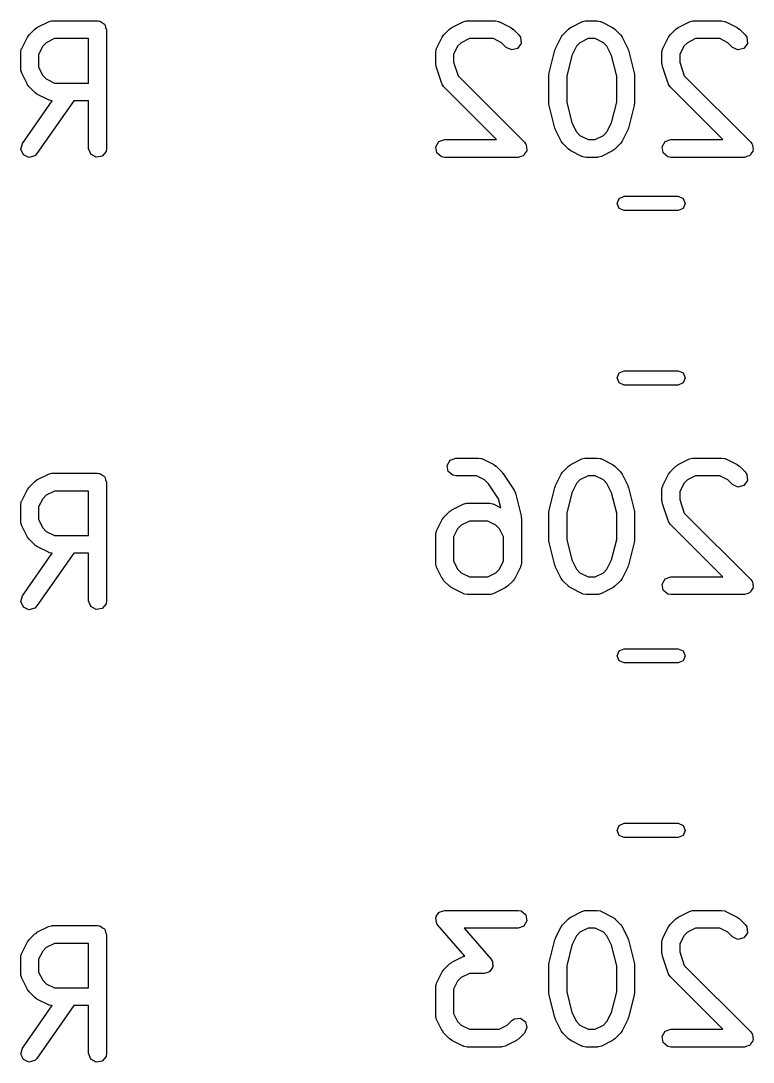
# Model space of a CAD drawing. Extents: x 88 to 206, y -135 to -60.
# Drawn here: x 176.91 to 183.08, y -90.53 to -81.76 of the extents above; entities that cross this region are included whole.
import ezdxf

# ---------------------------------------------------------------- set-up
doc = ezdxf.new("R2010")
doc.units = 0
doc.layers.add('BLACK', color=7, linetype='CONTINUOUS')

msp = doc.modelspace()

# ---------------------------------------------------------------- linework, layer by layer
at = {"layer": 'BLACK', "linetype": 'CONTINUOUS'}
for p, q in [((177.031, -81.8254), (177.049, -81.8125)), ((177.049, -81.8125), (177.05, -81.8113)), ((177.05, -81.8113), (177.146, -81.7637)), ((177.146, -81.7637), (177.171, -81.7563)), ((177.171, -81.7563), (177.175, -81.7573)), ((177.175, -81.7573), (177.179, -81.7558)), ((177.179, -81.7558), (177.56, -81.7558)), ((177.56, -81.7558), (177.57, -81.7575)), ((177.57, -81.7575), (177.573, -81.7569)), ((177.573, -81.7569), (177.576, -81.7586)), ((177.576, -81.7586), (177.586, -81.7603)), ((177.586, -81.7603), (177.601, -81.7728)), ((177.601, -81.7728), (177.618, -81.7826)), ((177.618, -81.7826), (177.62, -81.7889)), ((177.62, -81.7889), (177.625, -81.7933)), ((177.625, -81.7933), (177.628, -81.8125)), ((177.628, -81.8125), (177.635, -81.8308)), ((180.524, -81.8254), (180.542, -81.8125)), ((180.542, -81.8125), (180.543, -81.8113)), ((180.543, -81.8113), (180.638, -81.7637)), ((180.638, -81.7637), (180.663, -81.7563)), ((180.663, -81.7563), (180.668, -81.7573)), ((180.668, -81.7573), (180.672, -81.7558)), ((180.672, -81.7558), (180.91, -81.7558)), ((180.91, -81.7558), (180.936, -81.7603)), ((180.936, -81.7603), (180.939, -81.7632)), ((180.939, -81.7632), (180.944, -81.7637)), ((180.944, -81.7637), (181.039, -81.8113)), ((181.039, -81.8113), (181.057, -81.8247)), ((181.524, -81.8254), (181.542, -81.8125)), ((181.542, -81.8125), (181.543, -81.8113)), ((181.543, -81.8113), (181.638, -81.7637)), ((181.638, -81.7637), (181.663, -81.7563)), ((181.663, -81.7563), (181.668, -81.7573)), ((181.668, -81.7573), (181.672, -81.7558)), ((181.672, -81.7558), (181.767, -81.7558)), ((181.767, -81.7558), (181.793, -81.7603)), ((181.793, -81.7603), (181.796, -81.7632)), ((181.796, -81.7632), (181.801, -81.7637)), ((181.801, -81.7637), (181.896, -81.8113)), ((181.896, -81.8113), (181.914, -81.8247)), ((182.428, -81.8254), (182.447, -81.8125)), ((182.447, -81.8125), (182.448, -81.8113)), ((182.448, -81.8113), (182.543, -81.7637)), ((182.543, -81.7637), (182.568, -81.7563)), ((182.568, -81.7563), (182.573, -81.7573)), ((182.573, -81.7573), (182.577, -81.7558)), ((182.577, -81.7558), (182.815, -81.7558)), ((182.815, -81.7558), (182.84, -81.7603)), ((182.84, -81.7603), (182.844, -81.7632)), ((182.844, -81.7632), (182.848, -81.7637)), ((182.848, -81.7637), (182.944, -81.8113)), ((182.944, -81.8113), (182.962, -81.8247)), ((176.922, -81.9877), (176.969, -81.8925)), ((176.969, -81.8925), (176.983, -81.8745)), ((176.983, -81.873), (177.031, -81.8254)), ((176.983, -81.8745), (176.983, -81.873)), ((177.197, -81.9058), (177.128, -81.94)), ((177.485, -81.9058), (177.197, -81.9058)), ((177.485, -82.2796), (177.485, -81.9058)), ((177.635, -81.8308), (177.635, -82.8308)), ((180.414, -81.9877), (180.462, -81.8925)), ((180.462, -81.8925), (180.475, -81.8745)), ((180.475, -81.8745), (180.476, -81.873)), ((180.476, -81.873), (180.524, -81.8254)), ((180.69, -81.9058), (180.621, -81.94)), ((180.892, -81.9058), (180.69, -81.9058)), ((180.961, -81.94), (180.892, -81.9058)), ((181.057, -81.8247), (181.058, -81.8254)), ((181.058, -81.8254), (181.106, -81.873)), ((181.106, -81.873), (181.121, -81.8943)), ((181.121, -81.8943), (181.125, -81.9454)), ((181.414, -81.9877), (181.462, -81.8925)), ((181.462, -81.8925), (181.475, -81.8745)), ((181.475, -81.8745), (181.476, -81.873)), ((181.476, -81.873), (181.524, -81.8254)), ((181.69, -81.9058), (181.621, -81.94)), ((181.75, -81.9058), (181.69, -81.9058)), ((181.818, -81.94), (181.75, -81.9058)), ((181.914, -81.8247), (181.915, -81.8254)), ((181.915, -81.8254), (181.963, -81.873)), ((181.963, -81.873), (181.976, -81.8914)), ((181.976, -81.8914), (181.977, -81.8925)), ((181.977, -81.8925), (182.025, -81.9877)), ((182.319, -81.9877), (182.367, -81.8925)), ((182.367, -81.8925), (182.38, -81.8745)), ((182.38, -81.8745), (182.381, -81.873)), ((182.381, -81.873), (182.428, -81.8254)), ((182.594, -81.9058), (182.526, -81.94)), ((182.797, -81.9058), (182.594, -81.9058)), ((182.866, -81.94), (182.797, -81.9058)), ((182.962, -81.8247), (182.963, -81.8254)), ((182.963, -81.8254), (183.011, -81.873)), ((183.011, -81.873), (183.026, -81.8943)), ((183.026, -81.8943), (183.03, -81.9454)), ((176.914, -82.0213), (176.918, -81.9956)), ((176.918, -81.9956), (176.921, -81.9922)), ((176.921, -81.9922), (176.922, -81.9877)), ((177.098, -81.9704), (177.064, -82.039)), ((177.128, -81.94), (177.098, -81.9704)), ((180.407, -82.0213), (180.411, -81.9956)), ((180.411, -81.9956), (180.414, -81.9922)), ((180.414, -81.9922), (180.414, -81.9877)), ((180.591, -81.9704), (180.557, -82.039)), ((180.621, -81.94), (180.591, -81.9704)), ((181, -81.9791), (180.961, -81.94)), ((181.046, -82.0007), (181, -81.9791)), ((181.096, -81.9875), (181.046, -82.0007)), ((181.125, -81.9454), (181.096, -81.9875)), ((181.409, -82.0031), (181.414, -81.9912)), ((181.414, -81.9912), (181.414, -81.9877)), ((181.591, -81.9704), (181.552, -82.0474)), ((181.621, -81.94), (181.591, -81.9704)), ((181.848, -81.9704), (181.818, -81.94)), ((181.887, -82.0474), (181.848, -81.9704)), ((182.025, -81.9877), (182.028, -82.0001)), ((182.311, -82.0213), (182.316, -81.9956)), ((182.316, -81.9956), (182.319, -81.9922)), ((182.319, -81.9922), (182.319, -81.9877)), ((182.496, -81.9704), (182.461, -82.039)), ((182.526, -81.94), (182.496, -81.9704)), ((182.905, -81.9791), (182.866, -81.94)), ((182.951, -82.0007), (182.905, -81.9791)), ((183.001, -81.9875), (182.951, -82.0007)), ((183.03, -81.9454), (183.001, -81.9875)), ((176.914, -82.1641), (176.914, -82.0213)), ((177.064, -82.039), (177.064, -82.1464)), ((180.407, -82.1165), (180.407, -82.0213)), ((180.557, -82.039), (180.557, -82.1043)), ((181.361, -82.1935), (181.409, -82.0031)), ((181.552, -82.0474), (181.509, -82.221)), ((181.93, -82.221), (181.887, -82.0474)), ((182.028, -82.0001), (182.03, -82.0031)), ((182.03, -82.0031), (182.078, -82.1935)), ((182.311, -82.1165), (182.311, -82.0213)), ((182.461, -82.039), (182.461, -82.1043)), ((176.915, -82.1683), (176.914, -82.1641)), ((176.914, -82.1727), (176.915, -82.1683)), ((177.064, -82.1464), (177.098, -82.2149)), ((180.407, -82.118), (180.407, -82.1165)), ((180.41, -82.1402), (180.407, -82.118)), ((180.458, -82.2831), (180.41, -82.1402)), ((180.557, -82.1043), (180.595, -82.2188)), ((182.312, -82.118), (182.311, -82.1165)), ((182.315, -82.1402), (182.312, -82.118)), ((182.363, -82.2831), (182.315, -82.1402)), ((182.461, -82.1043), (182.499, -82.2188)), ((176.922, -82.1977), (176.914, -82.1727)), ((176.969, -82.2929), (176.922, -82.1977)), ((177.098, -82.2149), (177.128, -82.2453)), ((177.128, -82.2453), (177.197, -82.2796)), ((180.595, -82.2188), (181.154, -82.7777)), ((181.359, -82.2117), (181.361, -82.197)), ((181.359, -82.4498), (181.359, -82.2117)), ((181.361, -82.197), (181.361, -82.1935)), ((181.509, -82.221), (181.509, -82.4406)), ((181.93, -82.4406), (181.93, -82.221)), ((182.078, -82.1935), (182.079, -82.2085)), ((182.079, -82.2085), (182.08, -82.2117)), ((182.08, -82.2117), (182.08, -82.4498)), ((182.499, -82.2188), (183.058, -82.7777)), ((176.97, -82.294), (176.969, -82.2929)), ((176.983, -82.3124), (176.97, -82.294)), ((177.031, -82.36), (176.983, -82.3124)), ((177.197, -82.2796), (177.485, -82.2796)), ((180.461, -82.2866), (180.458, -82.2831)), ((180.461, -82.291), (180.461, -82.2866)), ((180.476, -82.3124), (180.461, -82.291)), ((180.919, -82.7558), (180.476, -82.3124)), ((182.366, -82.2866), (182.363, -82.2831)), ((182.366, -82.291), (182.366, -82.2866)), ((182.381, -82.3124), (182.366, -82.291)), ((182.824, -82.7558), (182.381, -82.3124)), ((176.927, -82.7878), (177.178, -82.4294)), ((177.032, -82.3607), (177.031, -82.36)), ((177.05, -82.3741), (177.032, -82.3607)), ((177.146, -82.4217), (177.05, -82.3741)), ((177.361, -82.4296), (177.05, -82.8738)), ((177.15, -82.4222), (177.146, -82.4217)), ((177.153, -82.4251), (177.15, -82.4222)), ((177.178, -82.4294), (177.153, -82.4251)), ((177.485, -82.4296), (177.361, -82.4296)), ((177.485, -82.8308), (177.485, -82.4296)), ((181.36, -82.4531), (181.359, -82.4498)), ((181.361, -82.468), (181.36, -82.4531)), ((181.409, -82.6585), (181.361, -82.468)), ((181.509, -82.4406), (181.552, -82.6141)), ((181.887, -82.6141), (181.93, -82.4406)), ((182.078, -82.468), (182.03, -82.6585)), ((182.08, -82.4498), (182.078, -82.4646)), ((182.078, -82.4646), (182.078, -82.468)), ((181.411, -82.6614), (181.409, -82.6585)), ((181.414, -82.6738), (181.411, -82.6614)), ((181.462, -82.7691), (181.414, -82.6738)), ((181.552, -82.6141), (181.591, -82.6911)), ((181.591, -82.6911), (181.621, -82.7215)), ((181.818, -82.7215), (181.848, -82.6911)), ((181.848, -82.6911), (181.887, -82.6141)), ((182.025, -82.6738), (181.977, -82.7691)), ((182.03, -82.6585), (182.025, -82.6703)), ((182.025, -82.6703), (182.025, -82.6738)), ((180.408, -82.8178), (180.433, -82.7733)), ((180.433, -82.7733), (180.482, -82.7558)), ((180.482, -82.7558), (180.919, -82.7558)), ((181.154, -82.7777), (181.163, -82.7912)), ((181.463, -82.7702), (181.462, -82.7691)), ((181.476, -82.7886), (181.463, -82.7702)), ((181.621, -82.7215), (181.69, -82.7558)), ((181.69, -82.7558), (181.75, -82.7558)), ((181.75, -82.7558), (181.818, -82.7215)), ((181.977, -82.7691), (181.964, -82.7871)), ((182.312, -82.8178), (182.338, -82.7733)), ((182.338, -82.7733), (182.386, -82.7558)), ((182.386, -82.7558), (182.824, -82.7558)), ((183.058, -82.7777), (183.068, -82.7912)), ((176.914, -82.8373), (176.927, -82.7878)), ((176.936, -82.8838), (176.914, -82.8373)), ((177.503, -82.879), (177.485, -82.8308)), ((177.631, -82.8564), (177.598, -82.8957)), ((177.635, -82.8308), (177.631, -82.8564)), ((180.417, -82.8683), (180.408, -82.8178)), ((180.456, -82.9013), (180.417, -82.8683)), ((181.16, -82.8687), (181.149, -82.8882)), ((181.173, -82.8502), (181.16, -82.8687)), ((181.163, -82.7912), (181.166, -82.7933)), ((181.166, -82.7933), (181.166, -82.7953)), ((181.166, -82.7953), (181.169, -82.7991)), ((181.169, -82.7991), (181.17, -82.8216)), ((181.17, -82.8216), (181.174, -82.8438)), ((181.174, -82.8438), (181.173, -82.8468)), ((181.173, -82.8468), (181.173, -82.8502)), ((181.524, -82.8362), (181.476, -82.7886)), ((181.525, -82.8369), (181.524, -82.8362)), ((181.543, -82.8502), (181.525, -82.8369)), ((181.638, -82.8979), (181.543, -82.8502)), ((181.896, -82.8502), (181.801, -82.8979)), ((181.897, -82.8491), (181.896, -82.8502)), ((181.915, -82.8362), (181.897, -82.8491)), ((181.963, -82.7886), (181.915, -82.8362)), ((181.964, -82.7871), (181.963, -82.7886)), ((182.321, -82.8683), (182.312, -82.8178)), ((182.361, -82.9013), (182.321, -82.8683)), ((183.065, -82.8687), (183.054, -82.8882)), ((183.078, -82.8502), (183.065, -82.8687)), ((183.068, -82.7912), (183.07, -82.7933)), ((183.07, -82.7933), (183.071, -82.7953)), ((183.071, -82.7953), (183.073, -82.7991)), ((183.073, -82.7991), (183.075, -82.8216)), ((183.075, -82.8216), (183.079, -82.8438)), ((183.079, -82.8438), (183.077, -82.8468)), ((183.077, -82.8468), (183.078, -82.8502)), ((176.982, -82.9055), (176.936, -82.8838)), ((177.032, -82.8922), (176.982, -82.9055)), ((177.05, -82.8738), (177.032, -82.8922)), ((177.547, -82.9046), (177.503, -82.879)), ((177.598, -82.8957), (177.547, -82.9046)), ((180.482, -82.9058), (180.456, -82.9013)), ((181.101, -82.9058), (180.482, -82.9058)), ((181.122, -82.8981), (181.101, -82.9058)), ((181.144, -82.8922), (181.122, -82.8981)), ((181.146, -82.8894), (181.144, -82.8922)), ((181.149, -82.8882), (181.146, -82.8894)), ((181.643, -82.8984), (181.638, -82.8979)), ((181.646, -82.9013), (181.643, -82.8984)), ((181.672, -82.9058), (181.646, -82.9013)), ((181.767, -82.9058), (181.672, -82.9058)), ((181.771, -82.9042), (181.767, -82.9058)), ((181.776, -82.9053), (181.771, -82.9042)), ((181.801, -82.8979), (181.776, -82.9053)), ((182.386, -82.9058), (182.361, -82.9013)), ((183.005, -82.9058), (182.386, -82.9058)), ((183.027, -82.8981), (183.005, -82.9058)), ((183.048, -82.8922), (183.027, -82.8981)), ((183.05, -82.8894), (183.048, -82.8922)), ((183.054, -82.8882), (183.05, -82.8894)), ((181.933, -83.2934), (181.95, -83.251)), ((181.95, -83.3358), (181.933, -83.2934)), ((181.95, -83.251), (181.993, -83.2334)), ((181.993, -83.2334), (182.447, -83.2334)), ((182.447, -83.2334), (182.489, -83.251)), ((182.489, -83.251), (182.507, -83.2934)), ((182.507, -83.2934), (182.489, -83.3358)), ((181.993, -83.3534), (181.95, -83.3358)), ((182.447, -83.3534), (181.993, -83.3534)), ((182.489, -83.3358), (182.447, -83.3534)), ((181.95, -84.721), (181.993, -84.7034)), ((181.993, -84.7034), (182.447, -84.7034)), ((182.447, -84.7034), (182.489, -84.721)), ((181.933, -84.7634), (181.95, -84.721)), ((181.95, -84.8058), (181.933, -84.7634)), ((182.489, -84.721), (182.507, -84.7634)), ((182.507, -84.7634), (182.489, -84.8058)), ((181.993, -84.8234), (181.95, -84.8058)), ((182.447, -84.8234), (181.993, -84.8234)), ((182.489, -84.8058), (182.447, -84.8234)), ((180.503, -85.4998), (180.529, -85.4553)), ((180.512, -85.5503), (180.503, -85.4998)), ((180.529, -85.4553), (180.577, -85.4378)), ((180.577, -85.4378), (180.767, -85.4378)), ((180.767, -85.4378), (180.793, -85.4423)), ((180.793, -85.4423), (180.796, -85.4452)), ((180.796, -85.4452), (180.801, -85.4457)), ((180.801, -85.4457), (180.896, -85.4933)), ((180.896, -85.4933), (180.914, -85.5067)), ((181.524, -85.5074), (181.542, -85.4945)), ((181.542, -85.4945), (181.543, -85.4933)), ((181.543, -85.4933), (181.638, -85.4457)), ((181.638, -85.4457), (181.663, -85.4383)), ((181.663, -85.4383), (181.668, -85.4393)), ((181.668, -85.4393), (181.672, -85.4378)), ((181.672, -85.4378), (181.767, -85.4378)), ((181.767, -85.4378), (181.793, -85.4423)), ((181.793, -85.4423), (181.796, -85.4452)), ((181.796, -85.4452), (181.801, -85.4457)), ((181.801, -85.4457), (181.896, -85.4933)), ((181.896, -85.4933), (181.914, -85.5067)), ((182.428, -85.5074), (182.447, -85.4945)), ((182.447, -85.4945), (182.448, -85.4933)), ((182.448, -85.4933), (182.543, -85.4457)), ((182.543, -85.4457), (182.568, -85.4383)), ((182.568, -85.4383), (182.573, -85.4393)), ((182.573, -85.4393), (182.577, -85.4378)), ((182.577, -85.4378), (182.815, -85.4378)), ((182.815, -85.4378), (182.84, -85.4423)), ((182.84, -85.4423), (182.844, -85.4452)), ((182.844, -85.4452), (182.848, -85.4457)), ((182.848, -85.4457), (182.944, -85.4933)), ((182.944, -85.4933), (182.962, -85.5067)), ((177.05, -85.6213), (177.146, -85.5737)), ((177.146, -85.5737), (177.171, -85.5663)), ((177.171, -85.5663), (177.175, -85.5673)), ((177.175, -85.5673), (177.179, -85.5658)), ((177.179, -85.5658), (177.56, -85.5658)), ((177.56, -85.5658), (177.57, -85.5675)), ((177.57, -85.5675), (177.573, -85.5669)), ((177.573, -85.5669), (177.576, -85.5686)), ((177.576, -85.5686), (177.586, -85.5703)), ((177.586, -85.5703), (177.601, -85.5828)), ((177.601, -85.5828), (177.618, -85.5926)), ((180.551, -85.5833), (180.512, -85.5503)), ((180.577, -85.5878), (180.551, -85.5833)), ((180.75, -85.5878), (180.577, -85.5878)), ((180.818, -85.622), (180.75, -85.5878)), ((180.914, -85.5067), (180.915, -85.5074)), ((180.915, -85.5074), (180.963, -85.555)), ((180.963, -85.555), (180.97, -85.5643)), ((180.97, -85.5643), (180.972, -85.5664)), ((180.972, -85.5664), (181.068, -85.7093)), ((181.414, -85.6697), (181.462, -85.5745)), ((181.462, -85.5745), (181.475, -85.5565)), ((181.475, -85.5565), (181.476, -85.555)), ((181.476, -85.555), (181.524, -85.5074)), ((181.69, -85.5878), (181.621, -85.622)), ((181.75, -85.5878), (181.69, -85.5878)), ((181.818, -85.622), (181.75, -85.5878)), ((181.914, -85.5067), (181.915, -85.5074)), ((181.915, -85.5074), (181.963, -85.555)), ((181.963, -85.555), (181.976, -85.5734)), ((181.976, -85.5734), (181.977, -85.5745)), ((181.977, -85.5745), (182.025, -85.6697)), ((182.319, -85.6697), (182.367, -85.5745)), ((182.367, -85.5745), (182.38, -85.5565)), ((182.38, -85.5565), (182.381, -85.555)), ((182.381, -85.555), (182.428, -85.5074)), ((182.594, -85.5878), (182.526, -85.622)), ((182.797, -85.5878), (182.594, -85.5878)), ((182.866, -85.622), (182.797, -85.5878)), ((182.962, -85.5067), (182.963, -85.5074)), ((182.963, -85.5074), (183.011, -85.555)), ((183.011, -85.555), (183.026, -85.5763)), ((183.026, -85.5763), (183.03, -85.6274)), ((176.983, -85.683), (177.031, -85.6354)), ((177.031, -85.6354), (177.049, -85.6225)), ((177.049, -85.6225), (177.05, -85.6213)), ((177.618, -85.5926), (177.62, -85.5989)), ((177.62, -85.5989), (177.625, -85.6033)), ((177.625, -85.6033), (177.628, -85.6225)), ((177.628, -85.6225), (177.635, -85.6408)), ((177.635, -85.6408), (177.635, -86.6408)), ((180.852, -85.6558), (180.818, -85.622)), ((180.936, -85.7817), (180.852, -85.6558)), ((181.409, -85.6851), (181.414, -85.6732)), ((181.414, -85.6732), (181.414, -85.6697)), ((181.591, -85.6524), (181.552, -85.7294)), ((181.621, -85.622), (181.591, -85.6524)), ((181.848, -85.6524), (181.818, -85.622)), ((181.887, -85.7294), (181.848, -85.6524)), ((182.025, -85.6697), (182.028, -85.6821)), ((182.311, -85.7033), (182.316, -85.6776)), ((182.316, -85.6776), (182.319, -85.6742)), ((182.319, -85.6742), (182.319, -85.6697)), ((182.496, -85.6524), (182.461, -85.721)), ((182.526, -85.622), (182.496, -85.6524)), ((182.905, -85.6611), (182.866, -85.622)), ((182.951, -85.6827), (182.905, -85.6611)), ((183.001, -85.6695), (182.951, -85.6827)), ((183.03, -85.6274), (183.001, -85.6695)), ((176.922, -85.7977), (176.969, -85.7025)), ((176.969, -85.7025), (176.983, -85.6845)), ((176.983, -85.6845), (176.983, -85.683)), ((177.128, -85.75), (177.098, -85.7804)), ((177.197, -85.7158), (177.128, -85.75)), ((177.485, -85.7158), (177.197, -85.7158)), ((177.485, -86.0896), (177.485, -85.7158)), ((181.068, -85.7093), (181.078, -85.7323)), ((181.078, -85.7323), (181.078, -85.7327)), ((181.078, -85.7327), (181.126, -85.9232)), ((181.361, -85.8755), (181.409, -85.6851)), ((181.552, -85.7294), (181.509, -85.903)), ((181.93, -85.903), (181.887, -85.7294)), ((182.028, -85.6821), (182.03, -85.6851)), ((182.03, -85.6851), (182.078, -85.8755)), ((182.311, -85.7985), (182.311, -85.7033)), ((182.461, -85.721), (182.461, -85.7863)), ((176.914, -85.8313), (176.918, -85.8056)), ((176.914, -85.9741), (176.914, -85.8313)), ((176.918, -85.8056), (176.921, -85.8022)), ((176.921, -85.8022), (176.922, -85.7977)), ((177.098, -85.7804), (177.064, -85.849)), ((177.064, -85.849), (177.064, -85.9564)), ((180.543, -85.8743), (180.638, -85.8267)), ((180.638, -85.8267), (180.663, -85.8192)), ((180.663, -85.8192), (180.668, -85.8203)), ((180.668, -85.8203), (180.672, -85.8187)), ((180.672, -85.8187), (180.862, -85.8187)), ((180.862, -85.8187), (180.888, -85.8233)), ((180.888, -85.8233), (180.892, -85.8261)), ((180.892, -85.8261), (180.896, -85.8267)), ((180.896, -85.8267), (180.954, -85.8558)), ((180.954, -85.8558), (180.936, -85.7817)), ((182.312, -85.8), (182.311, -85.7985)), ((182.315, -85.8222), (182.312, -85.8)), ((182.363, -85.9651), (182.315, -85.8222)), ((182.461, -85.7863), (182.499, -85.9008)), ((180.462, -85.9554), (180.475, -85.9374)), ((180.475, -85.9374), (180.476, -85.9359)), ((180.476, -85.9359), (180.524, -85.8883)), ((180.524, -85.8883), (180.542, -85.8755)), ((180.542, -85.8755), (180.543, -85.8743)), ((181.126, -85.9232), (181.127, -85.9381)), ((181.127, -85.9381), (181.128, -85.9414)), ((181.128, -85.9414), (181.128, -86.3223)), ((181.359, -85.8937), (181.361, -85.879)), ((181.359, -86.1318), (181.359, -85.8937)), ((181.361, -85.879), (181.361, -85.8755)), ((181.509, -85.903), (181.509, -86.1226)), ((181.93, -86.1226), (181.93, -85.903)), ((182.078, -85.8755), (182.079, -85.8905)), ((182.079, -85.8905), (182.08, -85.8937)), ((182.08, -85.8937), (182.08, -86.1318)), ((182.499, -85.9008), (183.058, -86.4597)), ((176.915, -85.9783), (176.914, -85.9741)), ((176.914, -85.9827), (176.915, -85.9783)), ((176.922, -86.0077), (176.914, -85.9827)), ((176.969, -86.1029), (176.922, -86.0077)), ((177.064, -85.9564), (177.098, -86.0249)), ((177.098, -86.0249), (177.128, -86.0553)), ((180.414, -86.0507), (180.462, -85.9554)), ((180.621, -86.003), (180.591, -86.0334)), ((180.69, -85.9687), (180.621, -86.003)), ((180.845, -85.9687), (180.69, -85.9687)), ((180.913, -86.003), (180.845, -85.9687)), ((180.944, -86.0334), (180.913, -86.003)), ((182.366, -85.9686), (182.363, -85.9651)), ((182.366, -85.973), (182.366, -85.9686)), ((182.381, -85.9944), (182.366, -85.973)), ((182.824, -86.4378), (182.381, -85.9944)), ((176.97, -86.104), (176.969, -86.1029)), ((176.983, -86.1224), (176.97, -86.104)), ((177.128, -86.0553), (177.197, -86.0896)), ((177.197, -86.0896), (177.485, -86.0896)), ((180.407, -86.0842), (180.411, -86.0586)), ((180.407, -86.3223), (180.407, -86.0842)), ((180.411, -86.0586), (180.414, -86.0551)), ((180.414, -86.0551), (180.414, -86.0507)), ((180.591, -86.0334), (180.557, -86.1019)), ((180.557, -86.1019), (180.557, -86.3046)), ((180.978, -86.1019), (180.944, -86.0334)), ((180.978, -86.3046), (180.978, -86.1019)), ((177.031, -86.17), (176.983, -86.1224)), ((177.032, -86.1707), (177.031, -86.17)), ((177.05, -86.1841), (177.032, -86.1707)), ((177.146, -86.2317), (177.05, -86.1841)), ((181.36, -86.1351), (181.359, -86.1318)), ((181.361, -86.15), (181.36, -86.1351)), ((181.409, -86.3405), (181.361, -86.15)), ((181.509, -86.1226), (181.552, -86.2961)), ((181.887, -86.2961), (181.93, -86.1226)), ((182.078, -86.15), (182.03, -86.3405)), ((182.08, -86.1318), (182.078, -86.1466)), ((182.078, -86.1466), (182.078, -86.15)), ((176.927, -86.5978), (177.178, -86.2394)), ((177.361, -86.2396), (177.05, -86.6838)), ((177.15, -86.2322), (177.146, -86.2317)), ((177.153, -86.2351), (177.15, -86.2322)), ((177.178, -86.2394), (177.153, -86.2351)), ((177.485, -86.2396), (177.361, -86.2396)), ((177.485, -86.6408), (177.485, -86.2396)), ((180.408, -86.3265), (180.407, -86.3223)), ((180.407, -86.3309), (180.408, -86.3265)), ((180.414, -86.3558), (180.407, -86.3309)), ((180.462, -86.4511), (180.414, -86.3558)), ((180.557, -86.3046), (180.591, -86.3731)), ((180.591, -86.3731), (180.621, -86.4035)), ((180.913, -86.4035), (180.944, -86.3731)), ((180.944, -86.3731), (180.978, -86.3046)), ((181.12, -86.3558), (181.072, -86.4511)), ((181.121, -86.3514), (181.12, -86.3558)), ((181.123, -86.348), (181.121, -86.3514)), ((181.128, -86.3223), (181.123, -86.348)), ((181.411, -86.3434), (181.409, -86.3405)), ((181.414, -86.3558), (181.411, -86.3434)), ((181.462, -86.4511), (181.414, -86.3558)), ((181.552, -86.2961), (181.591, -86.3731)), ((181.591, -86.3731), (181.621, -86.4035)), ((181.818, -86.4035), (181.848, -86.3731)), ((181.848, -86.3731), (181.887, -86.2961)), ((182.025, -86.3558), (181.977, -86.4511)), ((182.03, -86.3405), (182.025, -86.3523)), ((182.025, -86.3523), (182.025, -86.3558)), ((180.463, -86.4522), (180.462, -86.4511)), ((180.476, -86.4706), (180.463, -86.4522)), ((180.621, -86.4035), (180.69, -86.4378)), ((180.69, -86.4378), (180.845, -86.4378)), ((180.845, -86.4378), (180.913, -86.4035)), ((181.059, -86.4691), (181.058, -86.4706)), ((181.072, -86.4511), (181.059, -86.4691)), ((181.463, -86.4522), (181.462, -86.4511)), ((181.476, -86.4706), (181.463, -86.4522)), ((181.621, -86.4035), (181.69, -86.4378)), ((181.69, -86.4378), (181.75, -86.4378)), ((181.75, -86.4378), (181.818, -86.4035)), ((181.964, -86.4691), (181.963, -86.4706)), ((181.977, -86.4511), (181.964, -86.4691)), ((182.312, -86.4998), (182.338, -86.4553)), ((182.338, -86.4553), (182.386, -86.4378)), ((182.386, -86.4378), (182.824, -86.4378)), ((183.058, -86.4597), (183.068, -86.4732)), ((180.524, -86.5182), (180.476, -86.4706)), ((180.525, -86.5189), (180.524, -86.5182)), ((180.543, -86.5322), (180.525, -86.5189)), ((180.638, -86.5799), (180.543, -86.5322)), ((180.991, -86.5322), (180.896, -86.5799)), ((180.992, -86.5311), (180.991, -86.5322)), ((181.011, -86.5182), (180.992, -86.5311)), ((181.058, -86.4706), (181.011, -86.5182)), ((181.524, -86.5182), (181.476, -86.4706)), ((181.525, -86.5189), (181.524, -86.5182)), ((181.543, -86.5322), (181.525, -86.5189)), ((181.638, -86.5799), (181.543, -86.5322)), ((181.896, -86.5322), (181.801, -86.5799)), ((181.897, -86.5311), (181.896, -86.5322)), ((181.915, -86.5182), (181.897, -86.5311)), ((181.963, -86.4706), (181.915, -86.5182)), ((182.321, -86.5503), (182.312, -86.4998)), ((182.361, -86.5833), (182.321, -86.5503)), ((183.065, -86.5507), (183.054, -86.5702)), ((183.078, -86.5322), (183.065, -86.5507)), ((183.068, -86.4732), (183.07, -86.4753)), ((183.07, -86.4753), (183.071, -86.4773)), ((183.071, -86.4773), (183.073, -86.4811)), ((183.073, -86.4811), (183.075, -86.5036)), ((183.075, -86.5036), (183.079, -86.5258)), ((183.079, -86.5258), (183.077, -86.5288)), ((183.077, -86.5288), (183.078, -86.5322)), ((176.914, -86.6473), (176.927, -86.5978)), ((177.503, -86.689), (177.485, -86.6408)), ((177.635, -86.6408), (177.631, -86.6664)), ((180.643, -86.5804), (180.638, -86.5799)), ((180.646, -86.5833), (180.643, -86.5804)), ((180.672, -86.5878), (180.646, -86.5833)), ((180.862, -86.5878), (180.672, -86.5878)), ((180.867, -86.5862), (180.862, -86.5878)), ((180.871, -86.5873), (180.867, -86.5862)), ((180.896, -86.5799), (180.871, -86.5873)), ((181.643, -86.5804), (181.638, -86.5799)), ((181.646, -86.5833), (181.643, -86.5804)), ((181.672, -86.5878), (181.646, -86.5833)), ((181.767, -86.5878), (181.672, -86.5878)), ((181.771, -86.5862), (181.767, -86.5878)), ((181.776, -86.5873), (181.771, -86.5862)), ((181.801, -86.5799), (181.776, -86.5873)), ((182.386, -86.5878), (182.361, -86.5833)), ((183.005, -86.5878), (182.386, -86.5878)), ((183.027, -86.5801), (183.005, -86.5878)), ((183.048, -86.5742), (183.027, -86.5801)), ((183.05, -86.5714), (183.048, -86.5742)), ((183.054, -86.5702), (183.05, -86.5714)), ((176.936, -86.6938), (176.914, -86.6473)), ((176.982, -86.7155), (176.936, -86.6938)), ((177.032, -86.7022), (176.982, -86.7155)), ((177.05, -86.6838), (177.032, -86.7022)), ((177.547, -86.7146), (177.503, -86.689)), ((177.598, -86.7057), (177.547, -86.7146)), ((177.631, -86.6664), (177.598, -86.7057)), ((181.933, -87.1034), (181.95, -87.061)), ((181.95, -87.061), (181.993, -87.0434)), ((181.993, -87.0434), (182.447, -87.0434)), ((182.447, -87.0434), (182.489, -87.061)), ((182.489, -87.061), (182.507, -87.1034)), ((181.95, -87.1458), (181.933, -87.1034)), ((181.993, -87.1634), (181.95, -87.1458)), ((182.447, -87.1634), (181.993, -87.1634)), ((182.489, -87.1458), (182.447, -87.1634)), ((182.507, -87.1034), (182.489, -87.1458)), ((181.933, -88.5734), (181.95, -88.531)), ((181.95, -88.6158), (181.933, -88.5734)), ((181.95, -88.531), (181.993, -88.5134)), ((181.993, -88.5134), (182.447, -88.5134)), ((182.447, -88.5134), (182.489, -88.531)), ((182.489, -88.531), (182.507, -88.5734)), ((182.507, -88.5734), (182.489, -88.6158)), ((181.993, -88.6334), (181.95, -88.6158)), ((182.447, -88.6334), (181.993, -88.6334)), ((182.489, -88.6158), (182.447, -88.6334)), ((180.423, -89.2828), (180.433, -89.2653)), ((180.433, -89.2653), (180.439, -89.2633)), ((180.439, -89.2633), (180.443, -89.2586)), ((180.443, -89.2586), (180.463, -89.2547)), ((180.463, -89.2547), (180.482, -89.2478)), ((180.482, -89.2478), (181.101, -89.2478)), ((181.101, -89.2478), (181.126, -89.2523)), ((181.126, -89.2523), (181.166, -89.2853)), ((181.543, -89.3033), (181.638, -89.2557)), ((181.638, -89.2557), (181.663, -89.2483)), ((181.663, -89.2483), (181.668, -89.2493)), ((181.668, -89.2493), (181.672, -89.2478)), ((181.672, -89.2478), (181.767, -89.2478)), ((181.767, -89.2478), (181.793, -89.2523)), ((181.793, -89.2523), (181.796, -89.2552)), ((181.796, -89.2552), (181.801, -89.2557)), ((181.801, -89.2557), (181.896, -89.3033)), ((182.448, -89.3033), (182.543, -89.2557)), ((182.543, -89.2557), (182.568, -89.2483)), ((182.568, -89.2483), (182.573, -89.2493)), ((182.573, -89.2493), (182.577, -89.2478)), ((182.577, -89.2478), (182.815, -89.2478)), ((182.815, -89.2478), (182.84, -89.2523)), ((182.84, -89.2523), (182.844, -89.2552)), ((182.844, -89.2552), (182.848, -89.2557)), ((182.848, -89.2557), (182.944, -89.3033)), ((180.408, -89.3098), (180.411, -89.3046)), ((180.411, -89.3297), (180.408, -89.3098)), ((180.411, -89.2986), (180.423, -89.2828)), ((180.411, -89.3046), (180.411, -89.2986)), ((180.412, -89.3499), (180.411, -89.3297)), ((180.416, -89.3572), (180.412, -89.3499)), ((180.417, -89.3603), (180.416, -89.3572)), ((180.419, -89.3625), (180.417, -89.3603)), ((180.425, -89.3722), (180.419, -89.3625)), ((181.174, -89.3358), (181.149, -89.3802)), ((181.166, -89.2853), (181.174, -89.3358)), ((181.476, -89.365), (181.524, -89.3174)), ((181.524, -89.3174), (181.542, -89.3045)), ((181.542, -89.3045), (181.543, -89.3033)), ((181.896, -89.3033), (181.914, -89.3167)), ((181.914, -89.3167), (181.915, -89.3174)), ((181.915, -89.3174), (181.963, -89.365)), ((182.381, -89.365), (182.428, -89.3174)), ((182.428, -89.3174), (182.447, -89.3045)), ((182.447, -89.3045), (182.448, -89.3033)), ((182.944, -89.3033), (182.962, -89.3167)), ((182.962, -89.3167), (182.963, -89.3174)), ((182.963, -89.3174), (183.011, -89.365)), ((176.983, -89.493), (177.031, -89.4454)), ((177.031, -89.4454), (177.049, -89.4325)), ((177.049, -89.4325), (177.05, -89.4313)), ((177.05, -89.4313), (177.146, -89.3837)), ((177.146, -89.3837), (177.171, -89.3763)), ((177.171, -89.3763), (177.175, -89.3773)), ((177.175, -89.3773), (177.179, -89.3758)), ((177.179, -89.3758), (177.56, -89.3758)), ((177.56, -89.3758), (177.57, -89.3775)), ((177.57, -89.3775), (177.573, -89.3769)), ((177.573, -89.3769), (177.576, -89.3786)), ((177.576, -89.3786), (177.586, -89.3803)), ((177.586, -89.3803), (177.601, -89.3928)), ((177.601, -89.3928), (177.618, -89.4026)), ((177.618, -89.4026), (177.62, -89.4089)), ((177.62, -89.4089), (177.625, -89.4133)), ((177.625, -89.4133), (177.628, -89.4325)), ((177.628, -89.4325), (177.635, -89.4508)), ((177.635, -89.4508), (177.635, -90.4508)), ((180.653, -89.6324), (180.425, -89.3722)), ((181.101, -89.3978), (180.647, -89.3978)), ((180.647, -89.3978), (180.871, -89.6543)), ((181.149, -89.3802), (181.101, -89.3978)), ((181.414, -89.4797), (181.462, -89.3845)), ((181.462, -89.3845), (181.475, -89.3665)), ((181.475, -89.3665), (181.476, -89.365)), ((181.621, -89.432), (181.591, -89.4624)), ((181.69, -89.3978), (181.621, -89.432)), ((181.75, -89.3978), (181.69, -89.3978)), ((181.818, -89.432), (181.75, -89.3978)), ((181.848, -89.4624), (181.818, -89.432)), ((181.963, -89.365), (181.976, -89.3834)), ((181.976, -89.3834), (181.977, -89.3845)), ((181.977, -89.3845), (182.025, -89.4797)), ((182.319, -89.4797), (182.367, -89.3845)), ((182.367, -89.3845), (182.38, -89.3665)), ((182.38, -89.3665), (182.381, -89.365)), ((182.526, -89.432), (182.496, -89.4624)), ((182.594, -89.3978), (182.526, -89.432)), ((182.797, -89.3978), (182.594, -89.3978)), ((182.866, -89.432), (182.797, -89.3978)), ((182.905, -89.4711), (182.866, -89.432)), ((183.03, -89.4374), (183.001, -89.4795)), ((183.011, -89.365), (183.026, -89.3863)), ((183.026, -89.3863), (183.03, -89.4374)), ((176.922, -89.6077), (176.969, -89.5125)), ((176.969, -89.5125), (176.983, -89.4945)), ((176.983, -89.4945), (176.983, -89.493)), ((177.197, -89.5258), (177.128, -89.56)), ((177.485, -89.5258), (177.197, -89.5258)), ((177.485, -89.8996), (177.485, -89.5258)), ((181.361, -89.6855), (181.409, -89.4951)), ((181.409, -89.4951), (181.414, -89.4832)), ((181.414, -89.4832), (181.414, -89.4797)), ((181.591, -89.4624), (181.552, -89.5394)), ((181.887, -89.5394), (181.848, -89.4624)), ((182.025, -89.4797), (182.028, -89.4921)), ((182.028, -89.4921), (182.03, -89.4951)), ((182.03, -89.4951), (182.078, -89.6855)), ((182.311, -89.5133), (182.316, -89.4876)), ((182.311, -89.6085), (182.311, -89.5133)), ((182.316, -89.4876), (182.319, -89.4842)), ((182.319, -89.4842), (182.319, -89.4797)), ((182.496, -89.4624), (182.461, -89.531)), ((182.461, -89.531), (182.461, -89.5963)), ((182.951, -89.4927), (182.905, -89.4711)), ((183.001, -89.4795), (182.951, -89.4927)), ((176.914, -89.6413), (176.918, -89.6156)), ((176.918, -89.6156), (176.921, -89.6122)), ((176.921, -89.6122), (176.922, -89.6077)), ((177.098, -89.5904), (177.064, -89.659)), ((177.128, -89.56), (177.098, -89.5904)), ((181.552, -89.5394), (181.509, -89.713)), ((181.93, -89.713), (181.887, -89.5394)), ((182.312, -89.61), (182.311, -89.6085)), ((182.315, -89.6322), (182.312, -89.61)), ((182.461, -89.5963), (182.499, -89.7108)), ((176.914, -89.7841), (176.914, -89.6413)), ((177.064, -89.659), (177.064, -89.7664)), ((180.476, -89.7459), (180.524, -89.6983)), ((180.524, -89.6983), (180.542, -89.6855)), ((180.542, -89.6855), (180.543, -89.6843)), ((180.543, -89.6843), (180.638, -89.6367)), ((180.638, -89.6367), (180.653, -89.6324)), ((180.871, -89.6543), (180.877, -89.664)), ((180.877, -89.664), (180.88, -89.6662)), ((180.88, -89.6662), (180.88, -89.6693)), ((180.88, -89.6693), (180.885, -89.6766)), ((180.885, -89.6766), (180.885, -89.6968)), ((180.885, -89.6968), (180.889, -89.7168)), ((181.359, -89.7037), (181.361, -89.689)), ((181.359, -89.9418), (181.359, -89.7037)), ((181.361, -89.689), (181.361, -89.6855)), ((181.509, -89.713), (181.509, -89.9326)), ((181.93, -89.9326), (181.93, -89.713)), ((182.078, -89.6855), (182.079, -89.7005)), ((182.079, -89.7005), (182.08, -89.7037)), ((182.08, -89.7037), (182.08, -89.9418)), ((182.363, -89.7751), (182.315, -89.6322)), ((182.499, -89.7108), (183.058, -90.2697)), ((176.915, -89.7883), (176.914, -89.7841)), ((176.914, -89.7927), (176.915, -89.7883)), ((176.922, -89.8177), (176.914, -89.7927)), ((177.064, -89.7664), (177.098, -89.8349)), ((180.414, -89.8607), (180.462, -89.7654)), ((180.462, -89.7654), (180.475, -89.7474)), ((180.475, -89.7474), (180.476, -89.7459)), ((180.69, -89.7787), (180.621, -89.813)), ((180.815, -89.7787), (180.69, -89.7787)), ((180.834, -89.7718), (180.815, -89.7787)), ((180.854, -89.7679), (180.834, -89.7718)), ((180.857, -89.7632), (180.854, -89.7679)), ((180.863, -89.7612), (180.857, -89.7632)), ((180.873, -89.7437), (180.863, -89.7612)), ((180.886, -89.7279), (180.873, -89.7437)), ((180.889, -89.7168), (180.886, -89.7219)), ((180.886, -89.7219), (180.886, -89.7279)), ((182.366, -89.7786), (182.363, -89.7751)), ((182.366, -89.783), (182.366, -89.7786)), ((182.381, -89.8044), (182.366, -89.783)), ((176.969, -89.9129), (176.922, -89.8177)), ((177.098, -89.8349), (177.128, -89.8653)), ((177.128, -89.8653), (177.197, -89.8996)), ((180.407, -89.8942), (180.411, -89.8686)), ((180.411, -89.8686), (180.414, -89.8651)), ((180.414, -89.8651), (180.414, -89.8607)), ((180.591, -89.8434), (180.557, -89.9119)), ((180.621, -89.813), (180.591, -89.8434)), ((182.824, -90.2478), (182.381, -89.8044)), ((176.97, -89.914), (176.969, -89.9129)), ((176.983, -89.9324), (176.97, -89.914)), ((177.031, -89.98), (176.983, -89.9324)), ((177.197, -89.8996), (177.485, -89.8996)), ((180.407, -90.1323), (180.407, -89.8942)), ((180.557, -89.9119), (180.557, -90.1146)), ((181.36, -89.9451), (181.359, -89.9418)), ((181.361, -89.96), (181.36, -89.9451)), ((181.409, -90.1505), (181.361, -89.96)), ((181.509, -89.9326), (181.552, -90.1061)), ((181.887, -90.1061), (181.93, -89.9326)), ((182.078, -89.96), (182.03, -90.1505)), ((182.08, -89.9418), (182.078, -89.9566)), ((182.078, -89.9566), (182.078, -89.96)), ((176.927, -90.4078), (177.178, -90.0494)), ((177.032, -89.9807), (177.031, -89.98)), ((177.05, -89.9941), (177.032, -89.9807)), ((177.146, -90.0417), (177.05, -89.9941)), ((177.361, -90.0496), (177.05, -90.4938)), ((177.15, -90.0422), (177.146, -90.0417)), ((177.153, -90.0451), (177.15, -90.0422)), ((177.178, -90.0494), (177.153, -90.0451)), ((177.485, -90.0496), (177.361, -90.0496)), ((177.485, -90.4508), (177.485, -90.0496)), ((180.408, -90.1365), (180.407, -90.1323)), ((180.407, -90.1409), (180.408, -90.1365)), ((180.414, -90.1658), (180.407, -90.1409)), ((180.557, -90.1146), (180.591, -90.1831)), ((181.411, -90.1534), (181.409, -90.1505)), ((181.552, -90.1061), (181.591, -90.1831)), ((181.848, -90.1831), (181.887, -90.1061)), ((182.03, -90.1505), (182.025, -90.1623)), ((180.462, -90.2611), (180.414, -90.1658)), ((180.591, -90.1831), (180.621, -90.2135)), ((180.621, -90.2135), (180.69, -90.2478)), ((180.94, -90.2478), (181.009, -90.2135)), ((181.009, -90.2135), (181.048, -90.1745)), ((181.048, -90.1745), (181.069, -90.1596)), ((181.069, -90.1596), (181.12, -90.1551)), ((181.12, -90.1551), (181.162, -90.1845)), ((181.175, -90.2341), (181.154, -90.2806)), ((181.162, -90.1845), (181.175, -90.2341)), ((181.414, -90.1658), (181.411, -90.1534)), ((181.462, -90.2611), (181.414, -90.1658)), ((181.591, -90.1831), (181.621, -90.2135)), ((181.621, -90.2135), (181.69, -90.2478)), ((181.75, -90.2478), (181.818, -90.2135)), ((181.818, -90.2135), (181.848, -90.1831)), ((182.025, -90.1658), (181.977, -90.2611)), ((182.025, -90.1623), (182.025, -90.1658)), ((180.463, -90.2622), (180.462, -90.2611)), ((180.476, -90.2806), (180.463, -90.2622)), ((180.524, -90.3282), (180.476, -90.2806)), ((180.69, -90.2478), (180.94, -90.2478)), ((181.154, -90.2806), (181.106, -90.3282)), ((181.463, -90.2622), (181.462, -90.2611)), ((181.476, -90.2806), (181.463, -90.2622)), ((181.524, -90.3282), (181.476, -90.2806)), ((181.69, -90.2478), (181.75, -90.2478)), ((181.963, -90.2806), (181.915, -90.3282)), ((181.964, -90.2791), (181.963, -90.2806)), ((181.977, -90.2611), (181.964, -90.2791)), ((182.312, -90.3098), (182.338, -90.2653)), ((182.321, -90.3603), (182.312, -90.3098)), ((182.338, -90.2653), (182.386, -90.2478)), ((182.386, -90.2478), (182.824, -90.2478)), ((183.058, -90.2697), (183.068, -90.2832)), ((183.068, -90.2832), (183.07, -90.2853)), ((183.07, -90.2853), (183.071, -90.2873)), ((183.071, -90.2873), (183.073, -90.2911)), ((183.073, -90.2911), (183.075, -90.3136)), ((183.075, -90.3136), (183.079, -90.3358)), ((176.914, -90.4573), (176.927, -90.4078)), ((180.525, -90.3289), (180.524, -90.3282)), ((180.543, -90.3422), (180.525, -90.3289)), ((180.638, -90.3899), (180.543, -90.3422)), ((180.643, -90.3904), (180.638, -90.3899)), ((180.646, -90.3933), (180.643, -90.3904)), ((180.672, -90.3978), (180.646, -90.3933)), ((180.958, -90.3978), (180.672, -90.3978)), ((180.962, -90.3962), (180.958, -90.3978)), ((180.966, -90.3973), (180.962, -90.3962)), ((180.991, -90.3899), (180.966, -90.3973)), ((181.086, -90.3422), (180.991, -90.3899)), ((181.088, -90.3411), (181.086, -90.3422)), ((181.106, -90.3282), (181.088, -90.3411)), ((181.525, -90.3289), (181.524, -90.3282)), ((181.543, -90.3422), (181.525, -90.3289)), ((181.638, -90.3899), (181.543, -90.3422)), ((181.643, -90.3904), (181.638, -90.3899)), ((181.646, -90.3933), (181.643, -90.3904)), ((181.672, -90.3978), (181.646, -90.3933)), ((181.767, -90.3978), (181.672, -90.3978)), ((181.771, -90.3962), (181.767, -90.3978)), ((181.776, -90.3973), (181.771, -90.3962)), ((181.801, -90.3899), (181.776, -90.3973)), ((181.896, -90.3422), (181.801, -90.3899)), ((181.897, -90.3411), (181.896, -90.3422)), ((181.915, -90.3282), (181.897, -90.3411)), ((182.361, -90.3933), (182.321, -90.3603)), ((182.386, -90.3978), (182.361, -90.3933)), ((183.005, -90.3978), (182.386, -90.3978)), ((183.027, -90.3901), (183.005, -90.3978)), ((183.048, -90.3842), (183.027, -90.3901)), ((183.05, -90.3814), (183.048, -90.3842)), ((183.054, -90.3802), (183.05, -90.3814)), ((183.065, -90.3607), (183.054, -90.3802)), ((183.078, -90.3422), (183.065, -90.3607)), ((183.079, -90.3358), (183.077, -90.3388)), ((183.077, -90.3388), (183.078, -90.3422)), ((176.936, -90.5038), (176.914, -90.4573)), ((177.05, -90.4938), (177.032, -90.5122)), ((177.503, -90.499), (177.485, -90.4508)), ((177.547, -90.5246), (177.503, -90.499)), ((177.631, -90.4764), (177.598, -90.5157)), ((177.635, -90.4508), (177.631, -90.4764)), ((176.982, -90.5255), (176.936, -90.5038)), ((177.032, -90.5122), (176.982, -90.5255)), ((177.598, -90.5157), (177.547, -90.5246))]:
    msp.add_line(p, q, dxfattribs=at)

doc.saveas('drawing.dxf')
